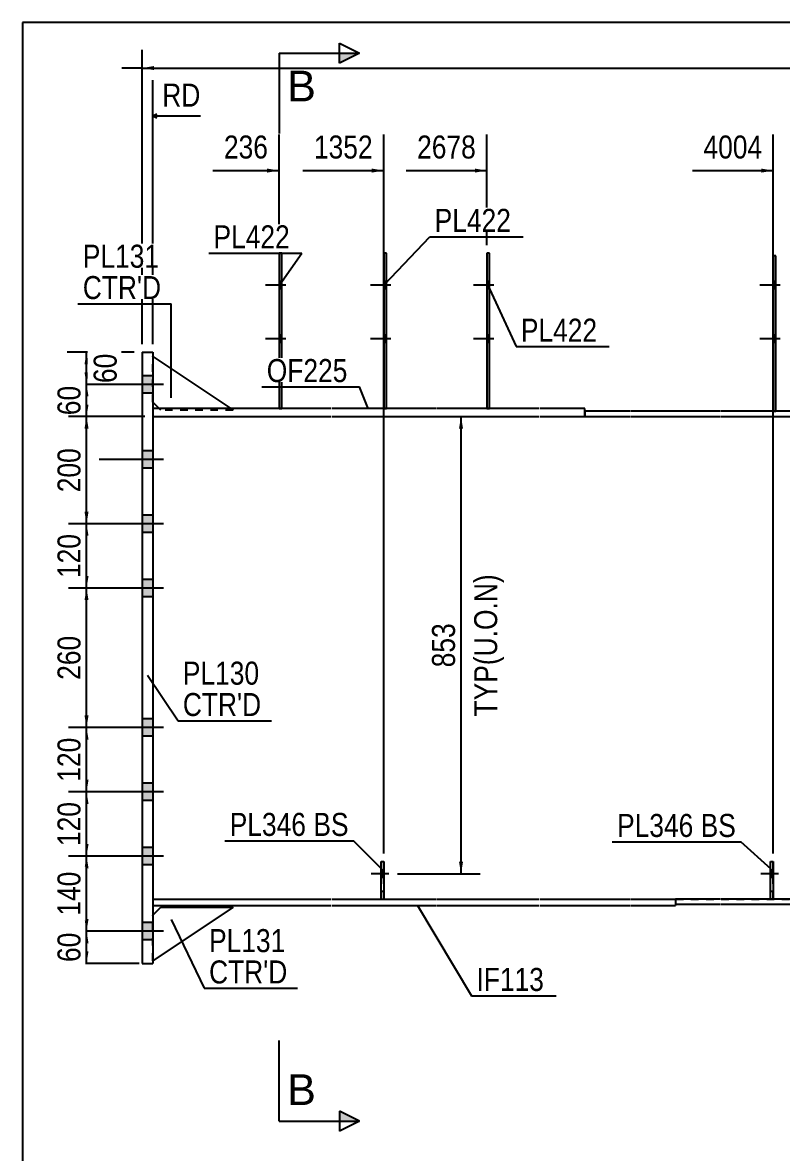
# Model space of a CAD drawing. Header units: millimetres. Extents: x -19 to 384, y -198 to 79.
# Drawn here: x -16.2 to 78.3, y -61.6 to 79 of the extents above; entities that cross this region are included whole.
import ezdxf

# ---------------------------------------------------------------- set-up
doc = ezdxf.new("R2010")
doc.units = ezdxf.units.MM
doc.linetypes.add('DXK_LINE_DOT1', pattern=[1.8814, 0.9407, -0.9407])
doc.linetypes.add('DXK_LINE_DOT2', pattern=[3.9198, 1.9599, -1.9599])
doc.styles.add('Arial', font='ARIAL.TTF', dxfattribs={"height": 0.2})
doc.styles.add('Arial Narrow', font='ARIALN.TTF', dxfattribs={"height": 0.2})

# ---------------------------------------------------------------- blocks, each defined once
blk = doc.blocks.new('Unknown-623515201-1211')
at = {"color": 5, "linetype": 'Continuous'}
for p, q in [((383.81, 78.99), (-16.19, 78.99)), ((-16.19, 78.99), (-16.19, -198.01))]:
    blk.add_line(p, q, dxfattribs=at)
blk = doc.blocks.new('Part-623515201-1801 - 1232')
at = {"color": 2, "linetype": 'Continuous'}
for p, q in [((16.05, 50.33), (15.72, 50.33)), ((15.72, 50.33), (15.72, 31)), ((16.05, 31), (16.05, 50.33))]:
    blk.add_line(p, q, dxfattribs=at)
at = {"color": 7, "linetype": 'DXK_LINE_DOT1'}
blk.add_line((15.72, 31), (16.05, 31), dxfattribs=at)
blk = doc.blocks.new('Part-623515201-1362 - 1232')
at = {"color": 2, "linetype": 'Continuous'}
for p, q in [((53.75, 30.67), (53.75, 30)), ((59.35, 30.67), (53.75, 30.67)), ((53.75, 30), (59.35, 30)), ((70.65, 30.67), (59.45, 30.67)), ((59.45, 30), (70.65, 30)), ((83.68, 30.67), (70.75, 30.67)), ((70.75, 30), (83.68, 30)), ((96.52, 30.67), (83.78, 30.67)), ((83.78, 30), (96.52, 30)), ((112.67, 30.67), (96.62, 30.67)), ((96.62, 30), (112.67, 30)), ((125.5, 30.67), (112.77, 30.67)), ((112.77, 30), (125.5, 30)), ((138.53, 30.67), (125.6, 30.67)), ((125.6, 30), (138.53, 30)), ((151.37, 30.67), (138.63, 30.67)), ((138.63, 30), (151.37, 30)), ((157.07, 30.67), (151.47, 30.67)), ((151.47, 30), (157.07, 30))]:
    blk.add_line(p, q, dxfattribs=at)
at = {"color": 7, "linetype": 'DXK_LINE_DOT1'}
blk.add_line((157.07, 30), (157.07, 30.67), dxfattribs=at)
blk = doc.blocks.new('Part-623515201-1747 - 1232')
at = {"color": 2, "linetype": 'Continuous'}
for p, q in [((28.42, -30), (28.42, -25.33)), ((28.42, -25.33), (28.75, -25.33)), ((28.75, -25.33), (28.75, -30))]:
    blk.add_line(p, q, dxfattribs=at)
at = {"color": 7, "linetype": 'DXK_LINE_DOT1'}
blk.add_line((28.42, -29), (28.75, -29), dxfattribs=at)
blk = doc.blocks.new('Bolt-623515201-1314 - 1232')
at = {"linetype": 'Continuous'}
for points in [[(77.55, 45.87), (77.55, 46.8), (77.22, 46.8), (77.22, 45.87)], [(77.55, 45.87), (77.55, 46.8), (77.22, 46.8), (77.22, 45.87)], [(77.55, 39.2), (77.55, 40.13), (77.22, 40.13), (77.22, 39.2)], [(77.55, 39.2), (77.55, 40.13), (77.22, 40.13), (77.22, 39.2)]]:
    blk.add_hatch(color=3, dxfattribs=at).paths.add_polyline_path(points)
at = {"color": 3, "linetype": 'Continuous'}
for p, q in [((77.55, 46.8), (77.22, 46.8)), ((77.55, 46.8), (77.22, 46.8)), ((78.08, 46.33), (75.55, 46.33)), ((78.08, 46.33), (75.55, 46.33)), ((77.55, 45.87), (77.22, 45.87)), ((77.55, 45.87), (77.22, 45.87)), ((78.08, 39.67), (75.55, 39.67)), ((78.08, 39.67), (75.55, 39.67)), ((77.55, 40.13), (77.22, 40.13)), ((77.55, 40.13), (77.22, 40.13)), ((77.55, 39.2), (77.22, 39.2)), ((77.55, 39.2), (77.22, 39.2))]:
    blk.add_line(p, q, dxfattribs=at)
blk = doc.blocks.new('Bolt-623515201-1315 - 1232')
at = {"linetype": 'Continuous'}
for points in [[(29.08, 45.87), (29.08, 46.8), (28.75, 46.8), (28.75, 45.87)], [(29.08, 45.87), (29.08, 46.8), (28.75, 46.8), (28.75, 45.87)], [(29.08, 39.2), (29.08, 40.13), (28.75, 40.13), (28.75, 39.2)], [(29.08, 39.2), (29.08, 40.13), (28.75, 40.13), (28.75, 39.2)]]:
    blk.add_hatch(color=3, dxfattribs=at).paths.add_polyline_path(points)
at = {"color": 3, "linetype": 'Continuous'}
for p, q in [((29.08, 46.8), (28.75, 46.8)), ((29.08, 46.8), (28.75, 46.8)), ((29.62, 46.33), (27.08, 46.33)), ((29.62, 46.33), (27.08, 46.33)), ((29.08, 45.87), (28.75, 45.87)), ((29.08, 45.87), (28.75, 45.87)), ((29.62, 39.67), (27.08, 39.67)), ((29.62, 39.67), (27.08, 39.67)), ((29.08, 40.13), (28.75, 40.13)), ((29.08, 40.13), (28.75, 40.13)), ((29.08, 39.2), (28.75, 39.2)), ((29.08, 39.2), (28.75, 39.2))]:
    blk.add_line(p, q, dxfattribs=at)
blk = doc.blocks.new('Bolt-623515201-1316 - 1232')
at = {"linetype": 'Continuous'}
for points in [[(-1.33, 35.07), (-1.33, 32.93), (0, 32.93), (0, 35.07)], [(-1.33, 35.07), (-1.33, 32.93), (0, 32.93), (0, 35.07)], [(-1.33, 25.73), (-1.33, 23.6), (0, 23.6), (0, 25.73)], [(-1.33, 25.73), (-1.33, 23.6), (0, 23.6), (0, 25.73)], [(-1.33, 17.73), (-1.33, 15.6), (0, 15.6), (0, 17.73)], [(-1.33, 17.73), (-1.33, 15.6), (0, 15.6), (0, 17.73)], [(-1.33, 9.73), (-1.33, 7.6), (0, 7.6), (0, 9.73)], [(-1.33, 9.73), (-1.33, 7.6), (0, 7.6), (0, 9.73)], [(-1.33, -7.6), (-1.33, -9.73), (0, -9.73), (0, -7.6)], [(-1.33, -7.6), (-1.33, -9.73), (0, -9.73), (0, -7.6)], [(-1.33, -15.6), (-1.33, -17.73), (0, -17.73), (0, -15.6)], [(-1.33, -15.6), (-1.33, -17.73), (0, -17.73), (0, -15.6)], [(-1.33, -23.6), (-1.33, -25.73), (0, -25.73), (0, -23.6)], [(-1.33, -23.6), (-1.33, -25.73), (0, -25.73), (0, -23.6)], [(-1.33, -32.93), (-1.33, -35.07), (0, -35.07), (0, -32.93)], [(-1.33, -32.93), (-1.33, -35.07), (0, -35.07), (0, -32.93)]]:
    blk.add_hatch(color=3, dxfattribs=at).paths.add_polyline_path(points)
at = {"color": 3, "linetype": 'Continuous'}
for p, q in [((1.32, 34), (-6.67, 34)), ((1.32, 34), (-6.67, 34)), ((0, 35.07), (-1.33, 35.07)), ((0, 35.07), (-1.33, 35.07)), ((0, 32.93), (-1.33, 32.93)), ((0, 32.93), (-1.33, 32.93)), ((0, 25.73), (-1.33, 25.73)), ((0, 25.73), (-1.33, 25.73)), ((1.32, 24.67), (-6.67, 24.67)), ((1.32, 24.67), (-6.67, 24.67)), ((0, 23.6), (-1.33, 23.6)), ((0, 23.6), (-1.33, 23.6)), ((0, 17.73), (-1.33, 17.73)), ((0, 17.73), (-1.33, 17.73)), ((1.32, 16.67), (-6.67, 16.67)), ((1.32, 16.67), (-6.67, 16.67)), ((0, 15.6), (-1.33, 15.6)), ((0, 15.6), (-1.33, 15.6)), ((1.32, 8.67), (-6.67, 8.67)), ((1.32, 8.67), (-6.67, 8.67)), ((0, 9.73), (-1.33, 9.73)), ((0, 9.73), (-1.33, 9.73)), ((0, 7.6), (-1.33, 7.6)), ((0, 7.6), (-1.33, 7.6)), ((0, -7.6), (-1.33, -7.6)), ((0, -7.6), (-1.33, -7.6)), ((1.32, -8.67), (-6.67, -8.67)), ((1.32, -8.67), (-6.67, -8.67)), ((0, -9.73), (-1.33, -9.73)), ((0, -9.73), (-1.33, -9.73)), ((1.32, -16.67), (-6.67, -16.67)), ((1.32, -16.67), (-6.67, -16.67)), ((0, -15.6), (-1.33, -15.6)), ((0, -15.6), (-1.33, -15.6)), ((0, -17.73), (-1.33, -17.73)), ((0, -17.73), (-1.33, -17.73)), ((0, -23.6), (-1.33, -23.6)), ((0, -23.6), (-1.33, -23.6)), ((1.32, -24.67), (-6.67, -24.67)), ((1.32, -24.67), (-6.67, -24.67)), ((0, -25.73), (-1.33, -25.73)), ((0, -25.73), (-1.33, -25.73)), ((0, -32.93), (-1.33, -32.93)), ((0, -32.93), (-1.33, -32.93)), ((1.32, -34), (-6.67, -34)), ((1.32, -34), (-6.67, -34)), ((0, -35.07), (-1.33, -35.07)), ((0, -35.07), (-1.33, -35.07))]:
    blk.add_line(p, q, dxfattribs=at)
blk = doc.blocks.new('Part-623515201-1858 - 1232')
at = {"color": 2, "linetype": 'Continuous'}
for p, q in [((77.55, 50), (77.22, 50)), ((77.22, 50), (77.22, 30.67)), ((77.55, 30.67), (77.55, 50))]:
    blk.add_line(p, q, dxfattribs=at)
at = {"color": 7, "linetype": 'DXK_LINE_DOT1'}
blk.add_line((77.22, 30.67), (77.55, 30.67), dxfattribs=at)
blk = doc.blocks.new('Part-623515201-1737 - 1232')
at = {"color": 2, "linetype": 'Continuous'}
for p, q in [((76.88, -30), (76.88, -25.33)), ((76.88, -25.33), (77.22, -25.33)), ((77.22, -25.33), (77.22, -30))]:
    blk.add_line(p, q, dxfattribs=at)
at = {"color": 7, "linetype": 'DXK_LINE_DOT1'}
blk.add_line((76.88, -29), (77.22, -29), dxfattribs=at)
blk = doc.blocks.new('Part-623515201-1340 - 1232')
at = {"color": 2, "linetype": 'Continuous'}
for p, q in [((22.18, 31), (0, 31)), ((35.22, 31), (22.28, 31)), ((48.05, 31), (35.32, 31)), ((53.75, 31), (48.15, 31)), ((53.75, 30), (53.75, 31)), ((0, 30), (22.18, 30)), ((22.28, 30), (35.22, 30)), ((35.32, 30), (48.05, 30)), ((48.15, 30), (53.75, 30))]:
    blk.add_line(p, q, dxfattribs=at)
at = {"color": 7, "linetype": 'DXK_LINE_DOT1'}
blk.add_line((0, 31), (0, 30), dxfattribs=at)
blk = doc.blocks.new('Part-623515201-1472 - 1232')
at = {"color": 2, "linetype": 'Continuous'}
for p, q in [((0, -30), (22.18, -30)), ((0, -30.8), (22.18, -30.8)), ((22.28, -30), (35.22, -30)), ((22.28, -30.8), (35.22, -30.8)), ((35.32, -30), (48.05, -30)), ((35.32, -30.8), (48.05, -30.8)), ((48.15, -30), (59.35, -30)), ((48.15, -30.8), (59.35, -30.8)), ((59.45, -30), (65.05, -30)), ((59.45, -30.8), (65.05, -30.8)), ((65.05, -30), (65.05, -30.8))]:
    blk.add_line(p, q, dxfattribs=at)
at = {"color": 7, "linetype": 'DXK_LINE_DOT1'}
blk.add_line((0, -30), (0, -30.8), dxfattribs=at)
blk = doc.blocks.new('Part-623515201-1494 - 1232')
at = {"color": 2, "linetype": 'Continuous'}
for p, q in [((70.65, -30), (65.05, -30)), ((65.05, -30), (65.05, -30.67)), ((70.65, -30.67), (65.05, -30.67)), ((83.68, -30), (70.75, -30)), ((83.68, -30.67), (70.75, -30.67)), ((96.52, -30), (83.78, -30)), ((96.52, -30.67), (83.78, -30.67)), ((112.67, -30), (96.62, -30)), ((112.67, -30.67), (96.62, -30.67)), ((125.5, -30), (112.77, -30)), ((125.5, -30.67), (112.77, -30.67)), ((138.53, -30), (125.6, -30)), ((138.53, -30.67), (125.6, -30.67)), ((151.37, -30), (138.63, -30)), ((151.37, -30.67), (138.63, -30.67)), ((162.67, -30), (151.47, -30)), ((162.67, -30.67), (151.47, -30.67)), ((173.25, -30), (162.77, -30)), ((173.21, -30.67), (162.77, -30.67)), ((178.85, -31.27), (173.21, -30.67)), ((173.25, -30), (178.85, -30.6)), ((178.95, -31.53), (184.66, -32.14)), ((184.59, -32.81), (178.95, -32.2))]:
    blk.add_line(p, q, dxfattribs=at)
at = {"color": 7, "linetype": 'DXK_LINE_DOT1'}
blk.add_line((184.66, -32.14), (184.59, -32.81), dxfattribs=at)
blk = doc.blocks.new('Part-623515201-1656 - 1232')
at = {"color": 2, "linetype": 'Continuous'}
for p, q in [((-1.33, 38), (0, 38)), ((-1.33, 38), (-1.33, -38)), ((0, 38), (0, -38)), ((-1.33, -38), (0, -38))]:
    blk.add_line(p, q, dxfattribs=at)
blk = doc.blocks.new('Part-623515201-1685 - 1232')
at = {"color": 2, "linetype": 'Continuous'}
for p, q in [((10, -31), (0, -37.67)), ((0, -32), (1, -31)), ((1, -31), (10, -31))]:
    blk.add_line(p, q, dxfattribs=at)
at = {"color": 7, "linetype": 'DXK_LINE_DOT1'}
blk.add_line((0, -37.67), (0, -32), dxfattribs=at)
blk = doc.blocks.new('Part-623515201-1806 - 1232')
at = {"color": 2, "linetype": 'Continuous'}
for p, q in [((41.92, 50.33), (41.58, 50.33)), ((41.58, 50.33), (41.58, 31)), ((41.92, 31), (41.92, 50.33))]:
    blk.add_line(p, q, dxfattribs=at)
at = {"color": 7, "linetype": 'DXK_LINE_DOT1'}
blk.add_line((41.58, 31), (41.92, 31), dxfattribs=at)
blk = doc.blocks.new('Part-623515201-1702 - 1232')
at = {"color": 7, "linetype": 'DXK_LINE_DOT1'}
for p, q in [((0, 30), (0, -30)), ((0, 30), (22.18, 30)), ((22.28, 30), (35.22, 30)), ((35.32, 30), (48.05, 30)), ((48.15, 30), (59.35, 30)), ((59.45, 30), (70.65, 30)), ((70.75, 30), (83.68, 30)), ((83.78, 30), (96.52, 30)), ((96.62, 30), (102.22, 30)), ((0, -30), (22.18, -30)), ((22.28, -30), (35.22, -30)), ((35.32, -30), (48.05, -30)), ((48.15, -30), (59.35, -30)), ((59.45, -30), (70.65, -30)), ((70.75, -30), (83.68, -30)), ((83.78, -30), (96.52, -30)), ((96.62, -30), (102.22, -30))]:
    blk.add_line(p, q, dxfattribs=at)
at = {"color": 2, "linetype": 'Continuous'}
blk.add_line((102.22, 30), (102.22, -30), dxfattribs=at)
blk = doc.blocks.new('Part-623515201-1742 - 1232')
at = {"color": 7, "linetype": 'DXK_LINE_DOT1'}
for p, q in [((76.88, -30), (76.88, -25.33)), ((76.88, -25.33), (77.22, -25.33)), ((77.22, -30), (77.22, -25.33))]:
    blk.add_line(p, q, dxfattribs=at)
blk = doc.blocks.new('Part-623515201-1752 - 1232')
at = {"color": 7, "linetype": 'DXK_LINE_DOT1'}
for p, q in [((28.42, -30), (28.42, -25.33)), ((28.42, -25.33), (28.75, -25.33)), ((28.75, -30), (28.75, -25.33))]:
    blk.add_line(p, q, dxfattribs=at)
blk = doc.blocks.new('Part-623515201-1863 - 1232')
at = {"color": 2, "linetype": 'Continuous'}
for p, q in [((29.08, 50.33), (28.75, 50.33)), ((28.75, 50.33), (28.75, 31)), ((29.08, 31), (29.08, 50.33))]:
    blk.add_line(p, q, dxfattribs=at)
at = {"color": 7, "linetype": 'DXK_LINE_DOT1'}
blk.add_line((28.75, 31), (29.08, 31), dxfattribs=at)
blk = doc.blocks.new('Bolt-623515201-1865 - 1232')
at = {"linetype": 'Continuous'}
for points in [[(41.92, 45.87), (41.92, 46.8), (41.58, 46.8), (41.58, 45.87)], [(41.92, 45.87), (41.92, 46.8), (41.58, 46.8), (41.58, 45.87)], [(41.92, 39.2), (41.92, 40.13), (41.58, 40.13), (41.58, 39.2)], [(41.92, 39.2), (41.92, 40.13), (41.58, 40.13), (41.58, 39.2)]]:
    blk.add_hatch(color=3, dxfattribs=at).paths.add_polyline_path(points)
at = {"color": 3, "linetype": 'Continuous'}
for p, q in [((41.92, 46.8), (41.58, 46.8)), ((41.92, 46.8), (41.58, 46.8)), ((42.45, 46.33), (39.92, 46.33)), ((42.45, 46.33), (39.92, 46.33)), ((41.92, 45.87), (41.58, 45.87)), ((41.92, 45.87), (41.58, 45.87)), ((42.45, 39.67), (39.92, 39.67)), ((42.45, 39.67), (39.92, 39.67)), ((41.92, 40.13), (41.58, 40.13)), ((41.92, 40.13), (41.58, 40.13)), ((41.92, 39.2), (41.58, 39.2)), ((41.92, 39.2), (41.58, 39.2))]:
    blk.add_line(p, q, dxfattribs=at)
blk = doc.blocks.new('Bolt-623515201-1866 - 1232')
at = {"linetype": 'Continuous'}
for points in [[(16.05, 45.87), (16.05, 46.8), (15.72, 46.8), (15.72, 45.87)], [(16.05, 45.87), (16.05, 46.8), (15.72, 46.8), (15.72, 45.87)], [(16.05, 39.2), (16.05, 40.13), (15.72, 40.13), (15.72, 39.2)], [(16.05, 39.2), (16.05, 40.13), (15.72, 40.13), (15.72, 39.2)]]:
    blk.add_hatch(color=3, dxfattribs=at).paths.add_polyline_path(points)
at = {"color": 3, "linetype": 'Continuous'}
for p, q in [((16.05, 46.8), (15.72, 46.8)), ((16.05, 46.8), (15.72, 46.8)), ((16.58, 46.33), (14.05, 46.33)), ((16.58, 46.33), (14.05, 46.33)), ((16.05, 45.87), (15.72, 45.87)), ((16.05, 45.87), (15.72, 45.87)), ((16.58, 39.67), (14.05, 39.67)), ((16.58, 39.67), (14.05, 39.67)), ((16.05, 40.13), (15.72, 40.13)), ((16.05, 40.13), (15.72, 40.13)), ((16.05, 39.2), (15.72, 39.2)), ((16.05, 39.2), (15.72, 39.2))]:
    blk.add_line(p, q, dxfattribs=at)
blk = doc.blocks.new('Bolt-623515201-1869 - 1232')
at = {"color": 3, "linetype": 'DXK_LINE_DOT2'}
for p, q in [((28.75, -26.4), (28.42, -26.4)), ((29.38, -26.87), (27.18, -26.87)), ((28.75, -27.33), (28.42, -27.33))]:
    blk.add_line(p, q, dxfattribs=at)
blk = doc.blocks.new('Bolt-623515201-1870 - 1232')
at = {"linetype": 'Continuous'}
blk.add_hatch(color=3, dxfattribs=at).paths.add_polyline_path([(28.75, -27.33), (28.75, -26.4), (28.42, -26.4), (28.42, -27.33)])
at = {"color": 3, "linetype": 'Continuous'}
for p, q in [((28.75, -26.4), (28.42, -26.4)), ((29.38, -26.87), (27.18, -26.87)), ((28.75, -27.33), (28.42, -27.33))]:
    blk.add_line(p, q, dxfattribs=at)
blk = doc.blocks.new('Bolt-623515201-1871 - 1232')
at = {"color": 3, "linetype": 'DXK_LINE_DOT2'}
for p, q in [((77.22, -26.4), (76.88, -26.4)), ((77.85, -26.87), (75.65, -26.87)), ((77.22, -27.33), (76.88, -27.33))]:
    blk.add_line(p, q, dxfattribs=at)
blk = doc.blocks.new('Bolt-623515201-1872 - 1232')
at = {"linetype": 'Continuous'}
blk.add_hatch(color=3, dxfattribs=at).paths.add_polyline_path([(77.22, -27.33), (77.22, -26.4), (76.88, -26.4), (76.88, -27.33)])
at = {"color": 3, "linetype": 'Continuous'}
for p, q in [((77.22, -26.4), (76.88, -26.4)), ((77.85, -26.87), (75.65, -26.87)), ((77.22, -27.33), (76.88, -27.33))]:
    blk.add_line(p, q, dxfattribs=at)
blk = doc.blocks.new('Part-623515201-6934 - 1232')
at = {"color": 2, "linetype": 'Continuous'}
for p, q in [((0, 37.47), (9.7, 31)), ((0, 31.8), (0.8, 31))]:
    blk.add_line(p, q, dxfattribs=at)
at = {"color": 7, "linetype": 'DXK_LINE_DOT1'}
for p, q in [((0, 31.8), (0, 37.47)), ((1, 30.8), (0.8, 31)), ((9.7, 31), (10, 30.8)), ((10, 30.8), (1, 30.8))]:
    blk.add_line(p, q, dxfattribs=at)
blk = doc.blocks.new('StraightDimension-623515201-8642 - 1232')
at = {"linetype": 'Continuous'}
blk.add_hatch(color=7, dxfattribs=at).paths.add_polyline_path([(75.72, 60.84), (77.22, 60.59), (75.72, 60.34)])
at = {"color": 7, "linetype": 'Continuous'}
for p, q in [((77.22, -24.33), (77.22, 65.09)), ((67.15, 60.59), (77.22, 60.59))]:
    blk.add_line(p, q, dxfattribs=at)
at = {"color": 0}
blk.add_wipeout([(76.44, 61.49), (76.44, 65.69), (67.93, 65.69), (67.93, 61.49)], dxfattribs=at)
at = {"color": 3, "style": 'Arial Narrow'}
blk.add_text('4004', height=2.863, dxfattribs=at).set_placement((68.53, 62.09))
blk = doc.blocks.new('StraightDimension-623515201-2154 - 1232')
at = {"linetype": 'Continuous'}
for points in [[(-8.49, 7.17), (-8.24, 8.67), (-7.99, 7.17)], [(-7.99, -7.17), (-8.24, -8.67), (-8.49, -7.17)]]:
    blk.add_hatch(color=7, dxfattribs=at).paths.add_polyline_path(points)
at = {"color": 7, "linetype": 'Continuous'}
for p, q in [((-1, 8.67), (-10.49, 8.67)), ((-8.24, -8.67), (-8.24, 8.67)), ((-1, -8.67), (-10.49, -8.67))]:
    blk.add_line(p, q, dxfattribs=at)
at = {"color": 0}
blk.add_wipeout([(-8.39, 3.34), (-12.59, 3.34), (-12.59, -3.34), (-8.39, -3.34)], dxfattribs=at)
at = {"color": 3, "style": 'Arial Narrow'}
blk.add_text('260', height=2.863, rotation=90.0002, dxfattribs=at).set_placement((-8.99, -2.74))
blk = doc.blocks.new('StraightDimension-623515201-8645 - 1232')
at = {"linetype": 'Continuous'}
blk.add_hatch(color=7, dxfattribs=at).paths.add_polyline_path([(14.22, 60.84), (15.72, 60.59), (14.22, 60.34)])
at = {"color": 7, "linetype": 'Continuous'}
for p, q in [((15.72, 51.33), (15.72, 65.09)), ((7.48, 60.59), (15.72, 60.59))]:
    blk.add_line(p, q, dxfattribs=at)
at = {"color": 0, "linetype": 'Continuous'}
blk.add_wipeout([(6.53, 67.94), (6.53, 72.14), (0.59, 72.14), (0.59, 67.94)], dxfattribs=at)
at = {"color": 7, "linetype": 'Continuous'}
for p, q in [((0, 39), (0, 71.84)), ((0.5, 67.59), (0, 67.34)), ((0.5, 67.09), (0, 67.34)), ((5.93, 67.34), (0, 67.34))]:
    blk.add_line(p, q, dxfattribs=at)
at = {"color": 3, "linetype": 'Continuous', "style": 'Arial Narrow'}
blk.add_text('RD', height=2.863, dxfattribs=at).set_placement((1.19, 68.54))
at = {"color": 0}
blk.add_wipeout([(14.94, 61.49), (14.94, 65.69), (8.26, 65.69), (8.26, 61.49)], dxfattribs=at)
at = {"color": 3, "style": 'Arial Narrow'}
blk.add_text('236', height=2.863, dxfattribs=at).set_placement((8.86, 62.09))
blk = doc.blocks.new('StraightDimension-623515201-2113 - 1232')
at = {"linetype": 'Continuous'}
for points in [[(38.11, 28.5), (38.36, 30), (38.61, 28.5)], [(38.61, -25.37), (38.36, -26.87), (38.11, -25.37)]]:
    blk.add_hatch(color=7, dxfattribs=at).paths.add_polyline_path(points)
at = {"color": 7, "linetype": 'Continuous'}
for p, q in [((30.48, 30), (40.76, 30)), ((38.36, -26.87), (38.36, 30)), ((30.47, -26.87), (40.76, -26.87))]:
    blk.add_line(p, q, dxfattribs=at)
at = {"color": 0, "linetype": 'Continuous'}
blk.add_wipeout([(43.46, 11.02), (39.26, 11.02), (39.26, -7.89), (43.46, -7.89)], dxfattribs=at)
at = {"color": 3, "linetype": 'Continuous', "style": 'Arial Narrow'}
blk.add_text('TYP(U.O.N)', height=2.863, rotation=90.0002, dxfattribs=at).set_placement((42.86, -7.29))
at = {"color": 0}
blk.add_wipeout([(38.21, 4.91), (34.01, 4.91), (34.01, -1.78), (38.21, -1.78)], dxfattribs=at)
at = {"color": 3, "style": 'Arial Narrow'}
blk.add_text('853', height=2.863, rotation=90.0002, dxfattribs=at).set_placement((37.61, -1.18))
blk = doc.blocks.new('StraightDimension-623515201-2150 - 1232')
at = {"linetype": 'Continuous'}
for points in [[(-8.49, 36.5), (-8.24, 38), (-7.99, 36.5)], [(-7.99, 35.5), (-8.24, 34), (-8.49, 35.5)]]:
    blk.add_hatch(color=7, dxfattribs=at).paths.add_polyline_path(points)
at = {"color": 7, "linetype": 'Continuous'}
for p, q in [((-2.33, 38), (-10.64, 38)), ((-8.24, 34), (-8.24, 38)), ((-1, 34), (-10.64, 34))]:
    blk.add_line(p, q, dxfattribs=at)
at = {"color": 0}
blk.add_wipeout([(-3.89, 38.43), (-8.09, 38.43), (-8.09, 33.57), (-3.89, 33.57)], dxfattribs=at)
at = {"color": 3, "style": 'Arial Narrow'}
blk.add_text('60', height=2.863, rotation=90.0002, dxfattribs=at).set_placement((-4.49, 34.17))
blk = doc.blocks.new('StraightDimension-623515201-2151 - 1232')
at = {"linetype": 'Continuous'}
for points in [[(-8.49, 32.5), (-8.24, 34), (-7.99, 32.5)], [(-7.99, 31.5), (-8.24, 30), (-8.49, 31.5)]]:
    blk.add_hatch(color=7, dxfattribs=at).paths.add_polyline_path(points)
at = {"color": 7, "linetype": 'Continuous'}
for p, q in [((-1, 34), (-10.49, 34)), ((-8.24, 30), (-8.24, 34)), ((-1, 30), (-10.49, 30))]:
    blk.add_line(p, q, dxfattribs=at)
at = {"color": 0}
blk.add_wipeout([(-8.39, 34.43), (-12.59, 34.43), (-12.59, 29.57), (-8.39, 29.57)], dxfattribs=at)
at = {"color": 3, "style": 'Arial Narrow'}
blk.add_text('60', height=2.863, rotation=90.0002, dxfattribs=at).set_placement((-8.99, 30.17))
blk = doc.blocks.new('StraightDimension-623515201-2152 - 1232')
at = {"linetype": 'Continuous'}
for points in [[(-8.49, 28.5), (-8.24, 30), (-7.99, 28.5)], [(-7.99, 18.17), (-8.24, 16.67), (-8.49, 18.17)]]:
    blk.add_hatch(color=7, dxfattribs=at).paths.add_polyline_path(points)
at = {"color": 7, "linetype": 'Continuous'}
for p, q in [((-1, 30), (-10.49, 30)), ((-8.24, 16.67), (-8.24, 30)), ((-1, 16.67), (-10.49, 16.67))]:
    blk.add_line(p, q, dxfattribs=at)
at = {"color": 0}
blk.add_wipeout([(-8.39, 26.68), (-12.59, 26.68), (-12.59, 19.99), (-8.39, 19.99)], dxfattribs=at)
at = {"color": 3, "style": 'Arial Narrow'}
blk.add_text('200', height=2.863, rotation=90.0002, dxfattribs=at).set_placement((-8.99, 20.59))
blk = doc.blocks.new('StraightDimension-623515201-2153 - 1232')
at = {"linetype": 'Continuous'}
for points in [[(-8.49, 15.17), (-8.24, 16.67), (-7.99, 15.17)], [(-7.99, 10.17), (-8.24, 8.67), (-8.49, 10.17)]]:
    blk.add_hatch(color=7, dxfattribs=at).paths.add_polyline_path(points)
at = {"color": 7, "linetype": 'Continuous'}
for p, q in [((-1, 16.67), (-10.49, 16.67)), ((-8.24, 8.67), (-8.24, 16.67)), ((-1, 8.67), (-10.49, 8.67))]:
    blk.add_line(p, q, dxfattribs=at)
at = {"color": 0}
blk.add_wipeout([(-8.39, 16.01), (-12.59, 16.01), (-12.59, 9.32), (-8.39, 9.32)], dxfattribs=at)
at = {"color": 3, "style": 'Arial Narrow'}
blk.add_text('120', height=2.863, rotation=90.0002, dxfattribs=at).set_placement((-8.99, 9.92))
blk = doc.blocks.new('StraightDimension-623515201-2155 - 1232')
at = {"linetype": 'Continuous'}
for points in [[(-8.49, -10.17), (-8.24, -8.67), (-7.99, -10.17)], [(-7.99, -15.17), (-8.24, -16.67), (-8.49, -15.17)]]:
    blk.add_hatch(color=7, dxfattribs=at).paths.add_polyline_path(points)
at = {"color": 7, "linetype": 'Continuous'}
for p, q in [((-1, -8.67), (-10.49, -8.67)), ((-8.24, -16.67), (-8.24, -8.67)), ((-1, -16.67), (-10.49, -16.67))]:
    blk.add_line(p, q, dxfattribs=at)
at = {"color": 0}
blk.add_wipeout([(-8.39, -9.32), (-12.59, -9.32), (-12.59, -16.01), (-8.39, -16.01)], dxfattribs=at)
at = {"color": 3, "style": 'Arial Narrow'}
blk.add_text('120', height=2.863, rotation=90.0002, dxfattribs=at).set_placement((-8.99, -15.41))
blk = doc.blocks.new('StraightDimension-623515201-2156 - 1232')
at = {"linetype": 'Continuous'}
for points in [[(-8.49, -18.17), (-8.24, -16.67), (-7.99, -18.17)], [(-7.99, -23.16), (-8.24, -24.66), (-8.49, -23.16)]]:
    blk.add_hatch(color=7, dxfattribs=at).paths.add_polyline_path(points)
at = {"color": 7, "linetype": 'Continuous'}
for p, q in [((-1, -16.67), (-10.49, -16.67)), ((-8.24, -24.66), (-8.24, -16.67)), ((-1, -24.66), (-10.49, -24.66))]:
    blk.add_line(p, q, dxfattribs=at)
at = {"color": 0}
blk.add_wipeout([(-8.39, -17.32), (-12.59, -17.32), (-12.59, -24.01), (-8.39, -24.01)], dxfattribs=at)
at = {"color": 3, "style": 'Arial Narrow'}
blk.add_text('120', height=2.863, rotation=90.0002, dxfattribs=at).set_placement((-8.99, -23.41))
blk = doc.blocks.new('StraightDimension-623515201-2157 - 1232')
at = {"linetype": 'Continuous'}
for points in [[(-8.49, -26.16), (-8.24, -24.66), (-7.99, -26.16)], [(-7.99, -32.5), (-8.24, -34), (-8.49, -32.5)]]:
    blk.add_hatch(color=7, dxfattribs=at).paths.add_polyline_path(points)
at = {"color": 7, "linetype": 'Continuous'}
for p, q in [((-1, -24.66), (-10.49, -24.66)), ((-8.24, -34), (-8.24, -24.66)), ((-1, -34), (-10.49, -34))]:
    blk.add_line(p, q, dxfattribs=at)
at = {"color": 0}
blk.add_wipeout([(-8.39, -25.99), (-12.59, -25.99), (-12.59, -32.67), (-8.39, -32.67)], dxfattribs=at)
at = {"color": 3, "style": 'Arial Narrow'}
blk.add_text('140', height=2.863, rotation=90.0002, dxfattribs=at).set_placement((-8.99, -32.07))
blk = doc.blocks.new('StraightDimension-623515201-2158 - 1232')
at = {"linetype": 'Continuous'}
for points in [[(-8.49, -35.5), (-8.24, -34), (-7.99, -35.5)], [(-7.99, -36.5), (-8.24, -38), (-8.49, -36.5)]]:
    blk.add_hatch(color=7, dxfattribs=at).paths.add_polyline_path(points)
at = {"color": 7, "linetype": 'Continuous'}
for p, q in [((-1, -34), (-10.49, -34)), ((-8.24, -38), (-8.24, -34)), ((-1.67, -38), (-10.49, -38))]:
    blk.add_line(p, q, dxfattribs=at)
at = {"color": 0}
blk.add_wipeout([(-8.39, -33.57), (-12.59, -33.57), (-12.59, -38.43), (-8.39, -38.43)], dxfattribs=at)
at = {"color": 3, "style": 'Arial Narrow'}
blk.add_text('60', height=2.863, rotation=90.0002, dxfattribs=at).set_placement((-8.99, -37.83))
blk = doc.blocks.new('StraightDimension-623515201-2434 - 1232')
at = {"linetype": 'Continuous'}
blk.add_hatch(color=7, dxfattribs=at).paths.add_polyline_path([(0.17, 73.09), (-1.33, 73.34), (0.17, 73.59)])
at = {"color": 7, "linetype": 'Continuous'}
for p, q in [((-1.33, 39), (-1.33, 75.59)), ((-1.33, 73.34), (-3.83, 73.34)), ((-1.33, 73.34), (366.89, 73.34))]:
    blk.add_line(p, q, dxfattribs=at)
blk = doc.blocks.new('StraightDimension-623515201-8643 - 1232')
at = {"linetype": 'Continuous'}
blk.add_hatch(color=7, dxfattribs=at).paths.add_polyline_path([(40.08, 60.84), (41.58, 60.59), (40.08, 60.34)])
at = {"color": 7, "linetype": 'Continuous'}
for p, q in [((41.58, 51.33), (41.58, 65.09)), ((31.52, 60.59), (41.58, 60.59))]:
    blk.add_line(p, q, dxfattribs=at)
at = {"color": 0}
blk.add_wipeout([(40.81, 61.49), (40.81, 65.69), (32.3, 65.69), (32.3, 61.49)], dxfattribs=at)
at = {"color": 3, "style": 'Arial Narrow'}
blk.add_text('2678', height=2.863, dxfattribs=at).set_placement((32.9, 62.09))
blk = doc.blocks.new('StraightDimension-623515201-8644 - 1232')
at = {"linetype": 'Continuous'}
blk.add_hatch(color=7, dxfattribs=at).paths.add_polyline_path([(27.25, 60.84), (28.75, 60.59), (27.25, 60.34)])
at = {"color": 7, "linetype": 'Continuous'}
for p, q in [((28.75, -24.33), (28.75, 65.09)), ((18.69, 60.59), (28.75, 60.59))]:
    blk.add_line(p, q, dxfattribs=at)
at = {"color": 0}
blk.add_wipeout([(27.98, 61.49), (27.98, 65.69), (19.46, 65.69), (19.46, 61.49)], dxfattribs=at)
at = {"color": 3, "style": 'Arial Narrow'}
blk.add_text('1352', height=2.863, dxfattribs=at).set_placement((20.06, 62.09))
blk = doc.blocks.new('Mark-623515201-1336 - 1232')
at = {"color": 7, "linetype": 'Continuous'}
blk.add_line((26.81, 31), (25.73, 33.69), dxfattribs=at)
at = {"color": 0}
blk.add_wipeout([(24.23, 34.29), (24.23, 37.29), (14.19, 37.29), (14.19, 34.29)], dxfattribs=at)
blk.add_wipeout([(24.23, 34.29), (24.23, 37.29), (14.19, 37.29), (14.19, 34.29)], dxfattribs=at)
at = {"color": 7, "linetype": 'Continuous'}
blk.add_line((13.59, 33.69), (25.73, 33.69), dxfattribs=at)
at = {"color": 3, "style": 'Arial Narrow'}
blk.add_text('OF225', height=2.863, dxfattribs=at).set_placement((14.19, 34.29))
blk = doc.blocks.new('Mark-623515201-1468 - 1232')
at = {"color": 0}
blk.add_wipeout([(48.69, -41.43), (48.69, -38.43), (40.28, -38.43), (40.28, -41.43)], dxfattribs=at)
blk.add_wipeout([(48.69, -41.43), (48.69, -38.43), (40.28, -38.43), (40.28, -41.43)], dxfattribs=at)
at = {"color": 7, "linetype": 'Continuous'}
for p, q in [((32.95, -30.8), (39.68, -42.03)), ((39.68, -42.03), (50.19, -42.03))]:
    blk.add_line(p, q, dxfattribs=at)
at = {"color": 3, "style": 'Arial Narrow'}
blk.add_text('IF113', height=2.863, dxfattribs=at).set_placement((40.28, -41.43))
blk = doc.blocks.new('Mark-623515201-1681 - 1232')
at = {"color": 0}
for points in [[(16.51, -36.6), (16.51, -33.6), (7.01, -33.6), (7.01, -36.6)], [(16.77, -40.5), (16.77, -37.5), (7.01, -37.5), (7.01, -40.5)]]:
    blk.add_wipeout(points, dxfattribs=at)
for points in [[(16.51, -36.6), (16.51, -33.6), (7.01, -33.6), (7.01, -36.6)], [(16.77, -40.5), (16.77, -37.5), (7.01, -37.5), (7.01, -40.5)]]:
    blk.add_wipeout(points, dxfattribs=at)
at = {"color": 7, "linetype": 'Continuous'}
for p, q in [((2.3, -32.54), (6.41, -41.1)), ((6.41, -41.1), (18.01, -41.1))]:
    blk.add_line(p, q, dxfattribs=at)
at = {"color": 3, "style": 'Arial Narrow'}
blk.add_text('PL131', height=2.863, dxfattribs=at).set_placement((7.01, -36.6))
at = {"color": 1, "style": 'Arial Narrow'}
blk.add_text("CTR'D", height=2.863, dxfattribs=at).set_placement((7.01, -40.5))
blk = doc.blocks.new('Mark-623515201-1802 - 1232')
at = {"color": 0}
blk.add_wipeout([(55.31, 39.31), (55.31, 42.31), (45.81, 42.31), (45.81, 39.31)], dxfattribs=at)
blk.add_wipeout([(55.31, 39.31), (55.31, 42.31), (45.81, 42.31), (45.81, 39.31)], dxfattribs=at)
at = {"color": 7, "linetype": 'Continuous'}
for p, q in [((41.67, 46.44), (45.21, 38.71)), ((45.21, 38.71), (56.81, 38.71))]:
    blk.add_line(p, q, dxfattribs=at)
at = {"color": 3, "style": 'Arial Narrow'}
blk.add_text('PL422', height=2.863, dxfattribs=at).set_placement((45.81, 39.31))
blk = doc.blocks.new('Mark-623515201-1797 - 1232')
at = {"color": 0}
blk.add_wipeout([(17.06, 50.92), (17.06, 53.92), (7.56, 53.92), (7.56, 50.92)], dxfattribs=at)
blk.add_wipeout([(17.06, 50.92), (17.06, 53.92), (7.56, 53.92), (7.56, 50.92)], dxfattribs=at)
at = {"color": 7, "linetype": 'Continuous'}
for p in [(6.96, 50.32), (15.8, 46.44)]:
    blk.add_line(p, (18.56, 50.32), dxfattribs=at)
at = {"color": 3, "style": 'Arial Narrow'}
blk.add_text('PL422', height=2.863, dxfattribs=at).set_placement((7.56, 50.92))
blk = doc.blocks.new('Mark-623515201-1652 - 1232')
at = {"color": 0}
for points in [[(13.26, -3.34), (13.26, -0.34), (3.75, -0.34), (3.75, -3.34)], [(13.51, -7.24), (13.51, -4.24), (3.75, -4.24), (3.75, -7.24)]]:
    blk.add_wipeout(points, dxfattribs=at)
for points in [[(13.26, -3.34), (13.26, -0.34), (3.75, -0.34), (3.75, -3.34)], [(13.51, -7.24), (13.51, -4.24), (3.75, -4.24), (3.75, -7.24)]]:
    blk.add_wipeout(points, dxfattribs=at)
at = {"color": 7, "linetype": 'Continuous'}
for p, q in [((-0.66, -2.17), (3.15, -7.84)), ((3.15, -7.84), (14.76, -7.84))]:
    blk.add_line(p, q, dxfattribs=at)
at = {"color": 3, "style": 'Arial Narrow'}
blk.add_text('PL130', height=2.863, dxfattribs=at).set_placement((3.75, -3.34))
at = {"color": 1, "style": 'Arial Narrow'}
blk.add_text("CTR'D", height=2.863, dxfattribs=at).set_placement((3.75, -7.24))
blk = doc.blocks.new('MarkSet-623515201-2525 - 1232')
at = {"color": 0}
for points in [[(19.09, -22.15), (19.09, -19.15), (9.58, -19.15), (9.58, -22.15)], [(24.37, -22.15), (24.37, -19.15), (19.99, -19.15), (19.99, -22.15)]]:
    blk.add_wipeout(points, dxfattribs=at)
for points in [[(19.09, -22.15), (19.09, -19.15), (9.58, -19.15), (9.58, -22.15)], [(24.37, -22.15), (24.37, -19.15), (19.99, -19.15), (19.99, -22.15)]]:
    blk.add_wipeout(points, dxfattribs=at)
at = {"color": 7, "linetype": 'Continuous'}
for p in [(8.98, -22.75), (28.5, -26.29)]:
    blk.add_line(p, (24.97, -22.75), dxfattribs=at)
at = {"color": 3, "style": 'Arial Narrow'}
for s, p in [('PL346', (9.58, -22.15)), ('BS', (19.99, -22.15))]:
    blk.add_text(s, height=2.863, dxfattribs=at).set_placement(p)
blk = doc.blocks.new('Mark-623515201-1859 - 1232')
at = {"color": 0}
blk.add_wipeout([(44.58, 52.97), (44.58, 55.97), (35.08, 55.97), (35.08, 52.97)], dxfattribs=at)
blk.add_wipeout([(44.58, 52.97), (44.58, 55.97), (35.08, 55.97), (35.08, 52.97)], dxfattribs=at)
at = {"color": 7, "linetype": 'Continuous'}
for p, q in [((28.84, 46.44), (34.48, 52.37)), ((34.48, 52.37), (46.08, 52.37))]:
    blk.add_line(p, q, dxfattribs=at)
at = {"color": 3, "style": 'Arial Narrow'}
blk.add_text('PL422', height=2.863, dxfattribs=at).set_placement((35.08, 52.97))
blk = doc.blocks.new('SectionMark-623515201-2444 - 1232')
at = {"linetype": 'Continuous'}
for points in [[(23.24, 73.94), (23.24, 75.19), (25.74, 75.19)], [(23.24, -57.61), (23.24, -56.36), (25.74, -57.61)]]:
    blk.add_hatch(color=30, dxfattribs=at).paths.add_polyline_path(points)
at = {"color": 30, "linetype": 'Continuous'}
for p, q in [((23.24, 73.94), (23.24, 76.44)), ((23.24, 76.44), (25.74, 75.19)), ((15.74, 75.19), (15.74, 65.19)), ((15.74, 75.19), (25.74, 75.19)), ((25.74, 75.19), (23.24, 73.94)), ((15.74, -57.61), (15.74, -47.61)), ((15.74, -57.61), (25.74, -57.61)), ((25.74, -57.61), (23.24, -56.36)), ((23.24, -56.36), (23.24, -58.86)), ((25.74, -57.61), (23.24, -58.86))]:
    blk.add_line(p, q, dxfattribs=at)
at = {"color": 0, "linetype": 'Continuous'}
for points in [[(20.3, 69.19), (20.3, 73.19), (16.74, 73.19), (16.74, 69.19)], [(20.3, -55.61), (20.3, -51.61), (16.74, -51.61), (16.74, -55.61)]]:
    blk.add_wipeout(points, dxfattribs=at)
at = {"color": 96, "linetype": 'Continuous', "style": 'Arial'}
for p in [(16.74, 69.19), (16.74, -55.61)]:
    blk.add_text('B', height=3.82, dxfattribs=at).set_placement(p)
blk = doc.blocks.new('MarkSet-623515201-2519 - 1232')
at = {"color": 0}
for points in [[(67.28, -22.28), (67.28, -19.28), (57.78, -19.28), (57.78, -22.28)], [(72.57, -22.28), (72.57, -19.28), (68.18, -19.28), (68.18, -22.28)]]:
    blk.add_wipeout(points, dxfattribs=at)
for points in [[(67.28, -22.28), (67.28, -19.28), (57.78, -19.28), (57.78, -22.28)], [(72.57, -22.28), (72.57, -19.28), (68.18, -19.28), (68.18, -22.28)]]:
    blk.add_wipeout(points, dxfattribs=at)
at = {"color": 7, "linetype": 'Continuous'}
for p in [(57.18, -22.88), (76.97, -26.29)]:
    blk.add_line(p, (73.17, -22.88), dxfattribs=at)
at = {"color": 3, "style": 'Arial Narrow'}
for s, p in [('PL346', (57.78, -22.28)), ('BS', (68.18, -22.28))]:
    blk.add_text(s, height=2.863, dxfattribs=at).set_placement(p)
blk = doc.blocks.new('Mark-623515201-6952 - 1232')
at = {"color": 7, "linetype": 'Continuous'}
blk.add_line((2.3, 32.34), (2.3, 44.01), dxfattribs=at)
at = {"color": 0}
for points in [[(0.8, 48.51), (0.8, 51.51), (-8.7, 51.51), (-8.7, 48.51)], [(1.05, 44.61), (1.05, 47.61), (-8.7, 47.61), (-8.7, 44.61)]]:
    blk.add_wipeout(points, dxfattribs=at)
for points in [[(0.8, 48.51), (0.8, 51.51), (-8.7, 51.51), (-8.7, 48.51)], [(1.05, 44.61), (1.05, 47.61), (-8.7, 47.61), (-8.7, 44.61)]]:
    blk.add_wipeout(points, dxfattribs=at)
at = {"color": 7, "linetype": 'Continuous'}
blk.add_line((-9.3, 44.01), (2.3, 44.01), dxfattribs=at)
at = {"color": 3, "style": 'Arial Narrow'}
blk.add_text('PL131', height=2.863, dxfattribs=at).set_placement((-8.7, 48.51))
at = {"color": 1, "style": 'Arial Narrow'}
blk.add_text("CTR'D", height=2.863, dxfattribs=at).set_placement((-8.7, 44.61))

msp = doc.modelspace()

# ---------------------------------------------------------------- block references
for name in ['Unknown-623515201-1211', 'Part-623515201-1801 - 1232', 'Part-623515201-1863 - 1232', 'Part-623515201-1806 - 1232', 'Part-623515201-1858 - 1232', 'Bolt-623515201-1866 - 1232', 'Bolt-623515201-1315 - 1232', 'Bolt-623515201-1865 - 1232', 'Bolt-623515201-1314 - 1232', 'Part-623515201-1656 - 1232', 'Part-623515201-6934 - 1232', 'Bolt-623515201-1316 - 1232', 'Part-623515201-1340 - 1232', 'Part-623515201-1702 - 1232', 'Part-623515201-1362 - 1232', 'Bolt-623515201-1869 - 1232', 'Bolt-623515201-1870 - 1232', 'Part-623515201-1747 - 1232', 'Part-623515201-1752 - 1232', 'Bolt-623515201-1871 - 1232', 'Bolt-623515201-1872 - 1232', 'Part-623515201-1737 - 1232', 'Part-623515201-1742 - 1232', 'Part-623515201-1472 - 1232', 'Part-623515201-1494 - 1232', 'Part-623515201-1685 - 1232']:
    msp.add_blockref(name, (0, 0))

# ---------------------------------------------------------------- next in the draw order: block references
for name in ['StraightDimension-623515201-8645 - 1232', 'StraightDimension-623515201-8642 - 1232', 'StraightDimension-623515201-2150 - 1232', 'StraightDimension-623515201-2113 - 1232', 'StraightDimension-623515201-2154 - 1232', 'Mark-623515201-1468 - 1232', 'Mark-623515201-1681 - 1232']:
    msp.add_blockref(name, (0, 0))

# ---------------------------------------------------------------- next in the draw order: block references
for name in ['StraightDimension-623515201-2434 - 1232', 'StraightDimension-623515201-2151 - 1232', 'Mark-623515201-1652 - 1232', 'StraightDimension-623515201-2155 - 1232', 'MarkSet-623515201-2519 - 1232']:
    msp.add_blockref(name, (0, 0))

# ---------------------------------------------------------------- next in the draw order: block references
for name in ['StraightDimension-623515201-8644 - 1232', 'StraightDimension-623515201-8643 - 1232', 'Mark-623515201-6952 - 1232', 'Mark-623515201-1802 - 1232', 'StraightDimension-623515201-2152 - 1232', 'StraightDimension-623515201-2156 - 1232']:
    msp.add_blockref(name, (0, 0))

# ---------------------------------------------------------------- next in the draw order: block references
for name in ['Mark-623515201-1859 - 1232', 'Mark-623515201-1797 - 1232', 'Mark-623515201-1336 - 1232', 'StraightDimension-623515201-2153 - 1232', 'MarkSet-623515201-2525 - 1232', 'StraightDimension-623515201-2157 - 1232']:
    msp.add_blockref(name, (0, 0))

# ---------------------------------------------------------------- next in the draw order: block references
for name in ['SectionMark-623515201-2444 - 1232', 'StraightDimension-623515201-2158 - 1232']:
    msp.add_blockref(name, (0, 0))

doc.saveas('drawing.dxf')
